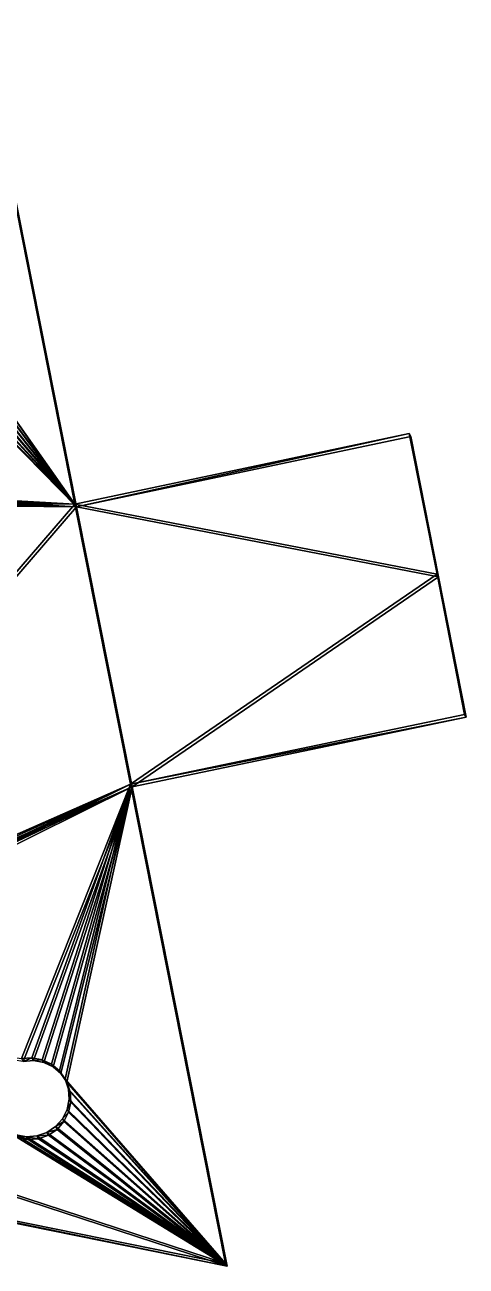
# Model space of a CAD drawing. Header units: metres. Extents: x 60.8 to 130.1, y 80.7 to 119.3.
# Drawn here: x 116.33 to 130.07, y 80.69 to 119.35 of the extents above; entities that cross this region are included whole.
import ezdxf

# ---------------------------------------------------------------- set-up
doc = ezdxf.new("R2010")
doc.units = ezdxf.units.M

msp = doc.modelspace()

# ---------------------------------------------------------------- linework, layer by layer
for points in [[(114.9252, 119.3481, 0.97978), (112.5136, 112.0527, 2.03221), (117.8881, 104.4203, 3.92929)], [(112.563, 111.9657, 1.54232), (114.9746, 119.2611, 0.48989), (117.9374, 104.3333, 3.4394)], [(117.8881, 104.4203, 3.92929), (114.9746, 119.2611, 0.48989), (114.9252, 119.3481, 0.97978)], [(117.9374, 104.3333, 3.4394), (114.9746, 119.2611, 0.48989), (117.8881, 104.4203, 3.92929)], [(112.3047, 111.4464, 2.11882), (117.8881, 104.4203, 3.92929), (112.4493, 111.7366, 2.08185)], [(117.8881, 104.4203, 3.92929), (112.5136, 112.0527, 2.03221), (112.4493, 111.7366, 2.08185)], [(112.563, 111.9657, 1.54232), (117.9374, 104.3333, 3.4394), (112.4986, 111.6497, 1.59196)], [(112.3047, 111.4464, 2.11882), (112.0899, 111.2018, 2.1406), (117.8881, 104.4203, 3.92929)], [(112.1393, 111.1148, 1.65071), (112.3541, 111.3594, 1.62893), (117.9374, 104.3333, 3.4394)], [(117.9374, 104.3333, 3.4394), (112.3541, 111.3594, 1.62893), (112.4986, 111.6497, 1.59196)], [(111.5115, 110.9117, 2.13381), (117.8881, 104.4203, 3.92929), (111.8193, 111.0194, 2.14572)], [(117.8881, 104.4203, 3.92929), (112.0899, 111.2018, 2.1406), (111.8193, 111.0194, 2.14572)], [(112.1393, 111.1148, 1.65071), (117.9374, 104.3333, 3.4394), (111.8687, 110.9324, 1.65582)], [(111.5115, 110.9117, 2.13381), (102.2802, 105.3064, 2.1987), (117.8881, 104.4203, 3.92929)], [(102.3296, 105.2194, 1.70881), (111.5609, 110.8248, 1.64392), (117.9374, 104.3333, 3.4394)], [(117.9374, 104.3333, 3.4394), (111.5609, 110.8248, 1.64392), (111.8687, 110.9324, 1.65582)], [(128.2961, 106.6163, 4.58843), (117.9374, 104.3333, 3.4394), (117.8881, 104.4203, 3.92929)], [(129.164, 102.2434, 5.45246), (128.2961, 106.6163, 4.58843), (117.8881, 104.4203, 3.92929)], [(128.3454, 106.5294, 4.09854), (117.9374, 104.3333, 3.4394), (128.2961, 106.6163, 4.58843)], [(117.9374, 104.3333, 3.4394), (128.3454, 106.5294, 4.09854), (129.2134, 102.1564, 4.96256)], [(129.164, 102.2434, 5.45246), (128.3454, 106.5294, 4.09854), (128.2961, 106.6163, 4.58843)], [(129.2134, 102.1564, 4.96256), (128.3454, 106.5294, 4.09854), (129.164, 102.2434, 5.45246)], [(102.2802, 105.3064, 2.1987), (102.1357, 105.0162, 2.23567), (117.8881, 104.4203, 3.92929)], [(102.1851, 104.9292, 1.74578), (102.3296, 105.2194, 1.70881), (117.9374, 104.3333, 3.4394)], [(117.8881, 104.4203, 3.92929), (102.1357, 105.0162, 2.23567), (101.9209, 104.7716, 2.25745)], [(102.1851, 104.9292, 1.74578), (117.9374, 104.3333, 3.4394), (101.9702, 104.6846, 1.76756)], [(101.6503, 104.5892, 2.26257), (117.8881, 104.4203, 3.92929), (101.9209, 104.7716, 2.25745)], [(101.6503, 104.5892, 2.26257), (104.7193, 89.12684, 5.31771), (117.8881, 104.4203, 3.92929)], [(117.9374, 104.3333, 3.4394), (101.6997, 104.5022, 1.77268), (101.9702, 104.6846, 1.76756)], [(117.9374, 104.3333, 3.4394), (104.7686, 89.03984, 4.82782), (101.6997, 104.5022, 1.77268)], [(117.8881, 104.4203, 3.92929), (104.7193, 89.12684, 5.31771), (119.6179, 95.70043, 5.65213)], [(129.164, 102.2434, 5.45246), (117.8881, 104.4203, 3.92929), (119.6179, 95.70043, 5.65213)], [(117.9374, 104.3333, 3.4394), (119.6673, 95.61344, 5.16224), (104.7686, 89.03984, 4.82782)], [(117.9374, 104.3333, 3.4394), (129.2134, 102.1564, 4.96256), (119.6673, 95.61344, 5.16224)], [(129.164, 102.2434, 5.45246), (119.6179, 95.70043, 5.65213), (130.0206, 97.86818, 6.31576)], [(129.2134, 102.1564, 4.96256), (130.07, 97.78118, 5.82587), (119.6673, 95.61344, 5.16224)], [(130.0206, 97.86818, 6.31576), (129.2134, 102.1564, 4.96256), (129.164, 102.2434, 5.45246)], [(130.07, 97.78118, 5.82587), (129.2134, 102.1564, 4.96256), (130.0206, 97.86818, 6.31576)], [(119.6179, 95.70043, 5.65213), (130.07, 97.78118, 5.82587), (130.0206, 97.86818, 6.31576)], [(119.6673, 95.61344, 5.16224), (130.07, 97.78118, 5.82587), (119.6179, 95.70043, 5.65213)], [(104.7193, 89.12684, 5.31771), (105.0376, 89.06871, 5.36011), (119.6179, 95.70043, 5.65213)], [(104.7686, 89.03984, 4.82782), (119.6673, 95.61344, 5.16224), (105.0869, 88.98171, 4.87022)], [(119.6179, 95.70043, 5.65213), (105.0376, 89.06871, 5.36011), (105.3283, 88.93076, 5.41392)], [(119.6673, 95.61344, 5.16224), (105.3777, 88.84377, 4.92403), (105.0869, 88.98171, 4.87022)], [(105.5718, 88.7224, 5.47546), (119.6179, 95.70043, 5.65213), (105.3283, 88.93076, 5.41392)], [(105.6212, 88.63541, 4.98557), (105.3777, 88.84377, 4.92403), (119.6673, 95.61344, 5.16224)], [(105.5718, 88.7224, 5.47546), (116.2278, 87.1496, 6.82887), (119.6179, 95.70043, 5.65213)], [(116.2772, 87.06261, 6.33897), (105.6212, 88.63541, 4.98557), (119.6673, 95.61344, 5.16224)], [(116.2278, 87.1496, 6.82887), (116.5519, 87.17525, 6.85698), (119.6179, 95.70043, 5.65213)], [(116.2772, 87.06261, 6.33897), (119.6673, 95.61344, 5.16224), (116.6013, 87.08826, 6.36709)], [(119.6179, 95.70043, 5.65213), (116.5519, 87.17525, 6.85698), (116.8702, 87.11712, 6.89938)], [(119.6673, 95.61344, 5.16224), (116.9196, 87.03013, 6.40949), (116.6013, 87.08826, 6.36709)], [(117.161, 86.97918, 6.95319), (119.6179, 95.70043, 5.65213), (116.8702, 87.11712, 6.89938)], [(117.2104, 86.89218, 6.4633), (116.9196, 87.03013, 6.40949), (119.6673, 95.61344, 5.16224)], [(117.161, 86.97918, 6.95319), (117.4045, 86.77081, 7.01473), (119.6179, 95.70043, 5.65213)], [(117.2104, 86.89218, 6.4633), (119.6673, 95.61344, 5.16224), (117.4538, 86.68382, 6.52484)], [(119.6179, 95.70043, 5.65213), (117.4045, 86.77081, 7.01473), (117.584, 86.50624, 7.07982)], [(119.6673, 95.61344, 5.16224), (117.6334, 86.41924, 6.58993), (117.4538, 86.68382, 6.52484)], [(119.6179, 95.70043, 5.65213), (117.584, 86.50624, 7.07982), (122.5807, 80.77271, 8.60163)], [(122.6301, 80.68571, 8.11174), (117.6334, 86.41924, 6.58993), (119.6673, 95.61344, 5.16224)], [(122.5807, 80.77271, 8.60163), (119.6673, 95.61344, 5.16224), (119.6179, 95.70043, 5.65213)], [(122.6301, 80.68571, 8.11174), (119.6673, 95.61344, 5.16224), (122.5807, 80.77271, 8.60163)], [(116.2772, 87.06261, 6.33897), (116.5519, 87.17525, 6.85698), (116.2278, 87.1496, 6.82887)], [(116.6013, 87.08826, 6.36709), (116.5519, 87.17525, 6.85698), (116.2772, 87.06261, 6.33897)], [(116.6013, 87.08826, 6.36709), (116.8702, 87.11712, 6.89938), (116.5519, 87.17525, 6.85698)], [(116.9196, 87.03013, 6.40949), (116.8702, 87.11712, 6.89938), (116.6013, 87.08826, 6.36709)], [(116.9196, 87.03013, 6.40949), (117.161, 86.97918, 6.95319), (116.8702, 87.11712, 6.89938)], [(117.2104, 86.89218, 6.4633), (117.161, 86.97918, 6.95319), (116.9196, 87.03013, 6.40949)], [(122.5807, 80.77271, 8.60163), (104.5489, 86.66817, 5.73714), (96.76315, 86.0063, 5.06989)], [(116.0633, 84.77471, 7.23401), (104.5489, 86.66817, 5.73714), (122.5807, 80.77271, 8.60163)], [(117.2104, 86.89218, 6.4633), (117.4045, 86.77081, 7.01473), (117.161, 86.97918, 6.95319)], [(117.4538, 86.68382, 6.52484), (117.4045, 86.77081, 7.01473), (117.2104, 86.89218, 6.4633)], [(117.4538, 86.68382, 6.52484), (117.584, 86.50624, 7.07982), (117.4045, 86.77081, 7.01473)], [(117.6334, 86.41924, 6.58993), (117.584, 86.50624, 7.07982), (117.4538, 86.68382, 6.52484)], [(122.6301, 80.68571, 8.11174), (96.81253, 85.9193, 4.58), (104.5983, 86.58118, 5.24725)], [(122.6301, 80.68571, 8.11174), (104.5983, 86.58118, 5.24725), (116.1126, 84.68771, 6.74412)], [(117.6334, 86.41924, 6.58993), (117.6875, 86.20348, 7.14401), (117.584, 86.50624, 7.07982)], [(122.5807, 80.77271, 8.60163), (117.584, 86.50624, 7.07982), (117.6875, 86.20348, 7.14401)], [(117.7368, 86.11649, 6.65412), (117.6875, 86.20348, 7.14401), (117.6334, 86.41924, 6.58993)], [(122.6301, 80.68571, 8.11174), (117.7368, 86.11649, 6.65412), (117.6334, 86.41924, 6.58993)], [(96.81253, 85.9193, 4.58), (122.6301, 80.68571, 8.11174), (96.76315, 86.0063, 5.06989)], [(96.76315, 86.0063, 5.06989), (122.6301, 80.68571, 8.11174), (122.5807, 80.77271, 8.60163)], [(117.7571, 85.79617, 6.71304), (117.6434, 85.56713, 7.25256), (117.7077, 85.88316, 7.20293)], [(117.7077, 85.88316, 7.20293), (117.6434, 85.56713, 7.25256), (122.5807, 80.77271, 8.60163)], [(117.7368, 86.11649, 6.65412), (117.7077, 85.88316, 7.20293), (117.6875, 86.20348, 7.14401)], [(117.7077, 85.88316, 7.20293), (122.5807, 80.77271, 8.60163), (117.6875, 86.20348, 7.14401)], [(117.7571, 85.79617, 6.71304), (117.7077, 85.88316, 7.20293), (117.7368, 86.11649, 6.65412)], [(117.7571, 85.79617, 6.71304), (117.7368, 86.11649, 6.65412), (122.6301, 80.68571, 8.11174)], [(117.6927, 85.48013, 6.76267), (117.4988, 85.27691, 7.28953), (117.6434, 85.56713, 7.25256)], [(122.5807, 80.77271, 8.60163), (117.6434, 85.56713, 7.25256), (117.4988, 85.27691, 7.28953)], [(117.5482, 85.18991, 6.79964), (117.4988, 85.27691, 7.28953), (117.6927, 85.48013, 6.76267)], [(122.6301, 80.68571, 8.11174), (117.5482, 85.18991, 6.79964), (117.6927, 85.48013, 6.76267)], [(117.6927, 85.48013, 6.76267), (117.6434, 85.56713, 7.25256), (117.7571, 85.79617, 6.71304)], [(117.7571, 85.79617, 6.71304), (122.6301, 80.68571, 8.11174), (117.6927, 85.48013, 6.76267)], [(117.5482, 85.18991, 6.79964), (117.284, 85.03227, 7.31132), (117.4988, 85.27691, 7.28953)], [(117.284, 85.03227, 7.31132), (122.5807, 80.77271, 8.60163), (117.4988, 85.27691, 7.28953)], [(117.3334, 84.94528, 6.82143), (117.284, 85.03227, 7.31132), (117.5482, 85.18991, 6.79964)], [(117.3334, 84.94528, 6.82143), (117.5482, 85.18991, 6.79964), (122.6301, 80.68571, 8.11174)], [(116.4309, 84.62959, 6.78652), (116.0633, 84.77471, 7.23401), (116.3815, 84.71658, 7.27641)], [(116.1126, 84.68771, 6.74412), (116.0633, 84.77471, 7.23401), (116.4309, 84.62959, 6.78652)], [(116.3815, 84.71658, 7.27641), (116.0633, 84.77471, 7.23401), (122.5807, 80.77271, 8.60163)], [(116.4309, 84.62959, 6.78652), (122.6301, 80.68571, 8.11174), (116.1126, 84.68771, 6.74412)], [(116.755, 84.65524, 6.81464), (116.3815, 84.71658, 7.27641), (116.7056, 84.74223, 7.30453)], [(116.3815, 84.71658, 7.27641), (122.5807, 80.77271, 8.60163), (116.7056, 84.74223, 7.30453)], [(116.4309, 84.62959, 6.78652), (116.3815, 84.71658, 7.27641), (116.755, 84.65524, 6.81464)], [(117.0628, 84.76291, 6.82654), (116.7056, 84.74223, 7.30453), (117.0134, 84.84991, 7.31643)], [(122.5807, 80.77271, 8.60163), (117.0134, 84.84991, 7.31643), (116.7056, 84.74223, 7.30453)], [(116.755, 84.65524, 6.81464), (116.7056, 84.74223, 7.30453), (117.0628, 84.76291, 6.82654)], [(122.6301, 80.68571, 8.11174), (116.755, 84.65524, 6.81464), (117.0628, 84.76291, 6.82654)], [(117.3334, 84.94528, 6.82143), (117.0134, 84.84991, 7.31643), (117.284, 85.03227, 7.31132)], [(117.284, 85.03227, 7.31132), (117.0134, 84.84991, 7.31643), (122.5807, 80.77271, 8.60163)], [(117.0628, 84.76291, 6.82654), (117.0134, 84.84991, 7.31643), (117.3334, 84.94528, 6.82143)], [(117.3334, 84.94528, 6.82143), (122.6301, 80.68571, 8.11174), (117.0628, 84.76291, 6.82654)], [(116.4309, 84.62959, 6.78652), (116.755, 84.65524, 6.81464), (122.6301, 80.68571, 8.11174)]]:
    msp.add_3dface(points)

doc.saveas('drawing.dxf')
